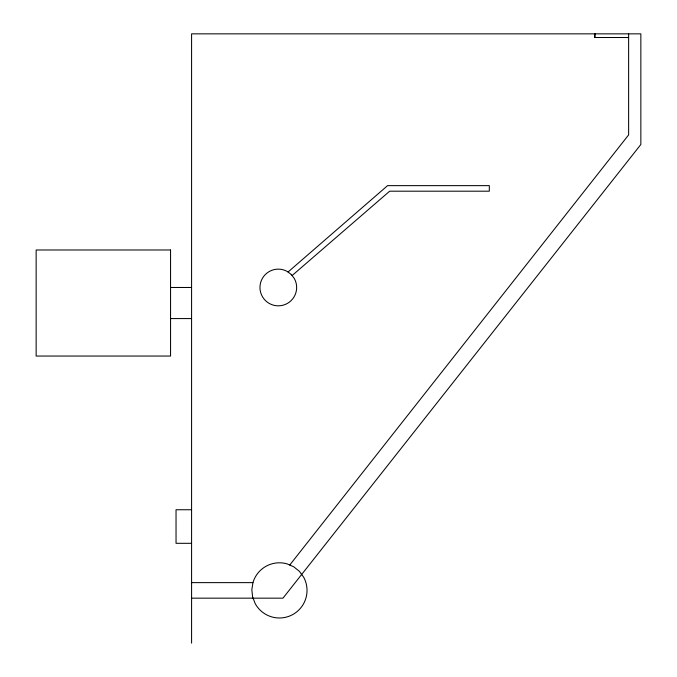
<?xml version="1.0" encoding="UTF-8"?>
<svg xmlns="http://www.w3.org/2000/svg" width="677" height="677" viewBox="0 0 677 677"><rect width="100%" height="100%" fill="white"/><g stroke="black" fill="none" stroke-linecap="round" stroke-linejoin="round"><path stroke-width="1.02" d="M628.628 37.506L594.795 37.506L594.939 33.85M252.944 582.626L251.836 589.743L252.606 596.902L255.204 603.63A27.605 27.605 0 0 0 292.659 614.614A27.605 27.605 0 0 0 303.651 577.159L299.395 571.337L293.784 566.818L287.192 563.907A27.605 27.605 0 0 0 252.944 582.626L191.583 582.626M288.03 272.019L387.582 185.633L489.319 185.633L489.319 191.193L389.656 191.193L292.083 275.564M289.739 565.033L628.628 134.901L628.628 33.85M170.553 287.48L191.583 287.48M170.553 318.571L191.583 318.571M191.583 509.747L176.037 509.747L176.037 543.309L191.583 543.309M191.583 598.163L282.969 598.163L640.848 144.489L640.848 33.85L191.583 33.85L191.583 643.15M594.795 33.85L594.795 37.506M170.553 249.991L36.152 249.991L36.152 356.051L170.553 356.051L170.553 249.991M291.279 274.515L287.48 271.595A18.338 18.338 0 0 0 260.247 284.298A18.338 18.338 0 0 0 281.497 305.547A18.338 18.338 0 0 0 294.19 278.315L291.279 274.515"/></g></svg>
